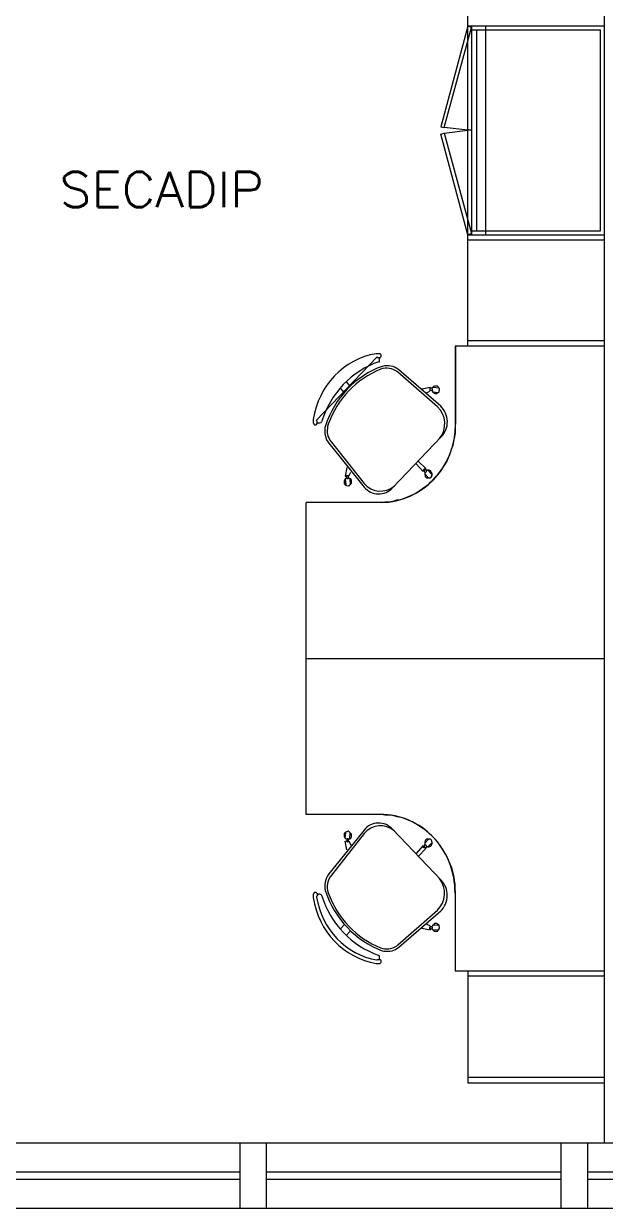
# Model space of a CAD drawing. Header units: millimetres. Extents: x -8 to 5830, y -596 to 3598.
# Drawn here: x 1688.238 to 1690.463, y 2514.872 to 2519.406 of the extents above; entities that cross this region are included whole.
import ezdxf

# ---------------------------------------------------------------- set-up
doc = ezdxf.new("R2010")
doc.units = ezdxf.units.MM
doc.layers.get('0').update_dxf_attribs({"color": 9})

msp = doc.modelspace()

# ---------------------------------------------------------------- linework, layer by layer
at = {"lineweight": 25}
for p, q in [((1690.4603, 2515.1219), (1690.4603, 2521.0185)), ((1689.9369, 2518.1719), (1689.9369, 2519.825)), ((1689.9369, 2519.3963), (1689.8335, 2519.0117)), ((1689.8462, 2519.0095), (1689.9517, 2519.3918)), ((1690.4603, 2519.3963), (1689.9369, 2519.3963)), ((1689.9517, 2519.3918), (1689.9369, 2519.3963)), ((1689.9517, 2519.3963), (1689.9517, 2518.5984)), ((1690.0044, 2519.3963), (1690.0044, 2518.5984)), ((1690.4456, 2519.3808), (1689.9517, 2519.3808)), ((1689.9707, 2519.3808), (1689.9707, 2518.6139)), ((1690.4456, 2518.6139), (1690.4456, 2519.3808)), ((1689.8335, 2519.0117), (1689.8462, 2519.0095)), ((1689.8335, 2518.983), (1689.8462, 2518.9874)), ((1689.9369, 2518.5984), (1689.8335, 2518.983)), ((1689.9369, 2518.9984), (1689.8462, 2519.0095)), ((1689.8462, 2518.9874), (1689.9369, 2518.9984)), ((1689.8462, 2518.9874), (1689.9517, 2518.6028)), ((1689.9517, 2518.9984), (1689.9369, 2518.9984)), ((1689.9517, 2518.6028), (1689.9369, 2518.5984)), ((1689.9369, 2518.5984), (1690.4603, 2518.5984)), ((1689.9369, 2518.5785), (1690.4603, 2518.5785)), ((1689.9517, 2518.6139), (1690.4456, 2518.6139)), ((1690.4603, 2518.1719), (1689.8884, 2518.1719)), ((1689.8884, 2518.1719), (1689.8884, 2517.8403)), ((1689.8905, 2518.1719), (1689.8905, 2517.8735)), ((1690.4603, 2518.1918), (1689.9369, 2518.1918)), ((1689.5887, 2518.1299), (1689.3586, 2517.889)), ((1689.6013, 2518.1431), (1689.5866, 2518.1431)), ((1689.5908, 2518.1299), (1689.5887, 2518.1299)), ((1689.5929, 2518.1277), (1689.5908, 2518.1299)), ((1689.6013, 2518.1277), (1689.5929, 2518.1277)), ((1689.5992, 2518.1254), (1689.5971, 2518.1277)), ((1689.5992, 2518.1122), (1689.5992, 2518.1254)), ((1689.6034, 2518.1409), (1689.6013, 2518.1431)), ((1689.6013, 2518.1277), (1689.6034, 2518.1299)), ((1689.6055, 2518.1387), (1689.6034, 2518.1409)), ((1689.6034, 2518.1299), (1689.6055, 2518.1321)), ((1689.6055, 2518.1321), (1689.6055, 2518.1387)), ((1689.5971, 2518.1122), (1689.5992, 2518.1122)), ((1689.8335, 2517.942), (1689.6731, 2518.0812)), ((1689.4874, 2518.0194), (1689.4726, 2518.0348)), ((1689.8208, 2517.9398), (1689.6689, 2518.0724)), ((1689.4641, 2517.9951), (1689.4494, 2518.0105)), ((1689.7617, 2518.0083), (1689.7934, 2518.0149)), ((1689.7786, 2517.9928), (1689.7913, 2517.9995)), ((1689.7934, 2518.0127), (1689.7913, 2518.0105)), ((1689.7913, 2518.0105), (1689.7913, 2518.0039)), ((1689.7934, 2518.0083), (1689.7913, 2518.0061)), ((1689.7913, 2518.0061), (1689.7955, 2518.0017)), ((1689.7913, 2518.0039), (1689.7934, 2518.0017)), ((1689.7934, 2518.0017), (1689.7913, 2518.0017)), ((1689.7955, 2518.0105), (1689.7934, 2518.0105)), ((1689.7934, 2518.0105), (1689.7934, 2518.0083)), ((1689.7976, 2518.0127), (1689.7955, 2518.0105)), ((1689.7955, 2518.0017), (1689.7976, 2518.0017)), ((1689.7976, 2518.0105), (1689.7976, 2518.0127)), ((1689.7997, 2518.0105), (1689.7976, 2518.0105)), ((1689.7976, 2518.0017), (1689.7997, 2518.0039)), ((1689.8039, 2518.0149), (1689.7997, 2518.0105)), ((1689.8018, 2518.0083), (1689.7997, 2518.0105)), ((1689.7997, 2518.0039), (1689.8018, 2518.0039)), ((1689.7997, 2518.0039), (1689.8018, 2517.9995)), ((1689.8018, 2518.0039), (1689.8018, 2518.0083)), ((1689.8018, 2517.9995), (1689.8018, 2517.9973)), ((1689.8018, 2517.9973), (1689.8061, 2517.9951)), ((1689.8018, 2517.9973), (1689.825, 2517.9951)), ((1689.8061, 2518.0172), (1689.8039, 2518.0149)), ((1689.8039, 2518.0149), (1689.8272, 2518.0127)), ((1689.8103, 2518.0194), (1689.8061, 2518.0172)), ((1689.8061, 2517.9951), (1689.8103, 2517.9906)), ((1689.8208, 2518.0194), (1689.8103, 2518.0194)), ((1689.8103, 2517.9906), (1689.8187, 2517.9906)), ((1689.8187, 2517.9906), (1689.8208, 2517.9928)), ((1689.825, 2518.0149), (1689.8208, 2518.0194)), ((1689.8208, 2517.9928), (1689.825, 2517.9951)), ((1689.8272, 2518.0105), (1689.825, 2518.0149)), ((1689.825, 2517.9951), (1689.8272, 2517.9973)), ((1689.8293, 2518.0083), (1689.8272, 2518.0105)), ((1689.8272, 2518.0017), (1689.8293, 2518.0039)), ((1689.8272, 2517.9973), (1689.8272, 2518.0017)), ((1689.8293, 2518.0039), (1689.8293, 2518.0083)), ((1689.3459, 2517.8912), (1689.3459, 2517.8779)), ((1689.3459, 2517.8779), (1689.3481, 2517.8757)), ((1689.3481, 2517.8757), (1689.3481, 2517.8735)), ((1689.3481, 2517.8735), (1689.3502, 2517.8713)), ((1689.3502, 2517.8713), (1689.3565, 2517.8713)), ((1689.3565, 2517.8713), (1689.3607, 2517.8757)), ((1689.3586, 2517.889), (1689.3586, 2517.8868)), ((1689.3586, 2517.8868), (1689.3607, 2517.8845)), ((1689.3607, 2517.8757), (1689.3607, 2517.8845)), ((1689.3607, 2517.8801), (1689.3628, 2517.8779)), ((1689.3628, 2517.8779), (1689.3713, 2517.8779)), ((1689.3713, 2517.8779), (1689.3755, 2517.8801)), ((1689.3755, 2517.8801), (1689.3776, 2517.8823)), ((1689.3924, 2517.8669), (1689.3903, 2517.8602)), ((1689.3903, 2517.8602), (1689.3903, 2517.8359)), ((1689.4008, 2517.858), (1689.3987, 2517.8492)), ((1689.3987, 2517.8492), (1689.3987, 2517.8403)), ((1689.4029, 2517.8735), (1689.4008, 2517.8647)), ((1689.4008, 2517.8647), (1689.4008, 2517.858)), ((1689.3903, 2517.8359), (1689.3924, 2517.8271)), ((1689.3924, 2517.8271), (1689.3966, 2517.8138)), ((1689.3966, 2517.8138), (1689.405, 2517.8006)), ((1689.3987, 2517.8403), (1689.4008, 2517.8337)), ((1689.4008, 2517.8337), (1689.4029, 2517.8249)), ((1689.4029, 2517.8249), (1689.4072, 2517.8182)), ((1689.4072, 2517.8182), (1689.4093, 2517.8116)), ((1689.4093, 2517.8116), (1689.4156, 2517.805)), ((1689.4156, 2517.805), (1689.5401, 2517.6459)), ((1689.6499, 2517.6304), (1689.8356, 2517.8249)), ((1689.882, 2517.8072), (1689.8799, 2517.7917)), ((1689.8863, 2517.8249), (1689.882, 2517.8072)), ((1689.8884, 2517.8403), (1689.8863, 2517.8249)), ((1689.405, 2517.8006), (1689.5401, 2517.6326)), ((1689.8694, 2517.763), (1689.8567, 2517.7321)), ((1689.8736, 2517.7763), (1689.8694, 2517.763)), ((1689.8799, 2517.7917), (1689.8736, 2517.7763)), ((1689.766, 2517.6923), (1689.7385, 2517.7232)), ((1689.747, 2517.7321), (1689.7765, 2517.7033)), ((1689.8567, 2517.7321), (1689.8314, 2517.6923)), ((1689.4747, 2517.7077), (1689.4684, 2517.6746)), ((1689.4684, 2517.6746), (1689.4705, 2517.6746)), ((1689.4705, 2517.6657), (1689.4684, 2517.6635)), ((1689.4705, 2517.6746), (1689.4726, 2517.6768)), ((1689.4747, 2517.668), (1689.4705, 2517.6657)), ((1689.4726, 2517.6768), (1689.4831, 2517.6768)), ((1689.4747, 2517.6768), (1689.4726, 2517.6746)), ((1689.4726, 2517.6746), (1689.4726, 2517.668)), ((1689.4726, 2517.668), (1689.4747, 2517.6657)), ((1689.4747, 2517.6657), (1689.4789, 2517.6657)), ((1689.481, 2517.6724), (1689.4789, 2517.6768)), ((1689.4789, 2517.668), (1689.481, 2517.6702)), ((1689.4831, 2517.6657), (1689.4789, 2517.668)), ((1689.4789, 2517.6657), (1689.4789, 2517.668)), ((1689.481, 2517.6702), (1689.481, 2517.6724)), ((1689.4831, 2517.6768), (1689.4895, 2517.6901)), ((1689.4852, 2517.6657), (1689.4831, 2517.6657)), ((1689.4852, 2517.6657), (1689.4874, 2517.6414)), ((1689.4895, 2517.6635), (1689.4852, 2517.6657)), ((1689.7681, 2517.6945), (1689.766, 2517.6923)), ((1689.7702, 2517.7011), (1689.7681, 2517.6989)), ((1689.7681, 2517.6989), (1689.7681, 2517.6945)), ((1689.7744, 2517.7011), (1689.7702, 2517.7011)), ((1689.7786, 2517.6989), (1689.7702, 2517.6989)), ((1689.7702, 2517.6989), (1689.7702, 2517.6923)), ((1689.7702, 2517.6923), (1689.7723, 2517.6901)), ((1689.7744, 2517.6901), (1689.7723, 2517.6878)), ((1689.7723, 2517.6901), (1689.7765, 2517.6901)), ((1689.7723, 2517.6878), (1689.7723, 2517.679)), ((1689.7723, 2517.6834), (1689.7871, 2517.668)), ((1689.7723, 2517.679), (1689.7744, 2517.6768)), ((1689.7765, 2517.7033), (1689.7744, 2517.7011)), ((1689.7744, 2517.6768), (1689.7744, 2517.6724)), ((1689.7744, 2517.6724), (1689.7765, 2517.6702)), ((1689.7765, 2517.6901), (1689.7786, 2517.6923)), ((1689.7765, 2517.6702), (1689.7807, 2517.668)), ((1689.7786, 2517.6923), (1689.7786, 2517.6989)), ((1689.7828, 2517.6967), (1689.7786, 2517.6945)), ((1689.7807, 2517.668), (1689.7934, 2517.668)), ((1689.7892, 2517.6967), (1689.7828, 2517.6967)), ((1689.7849, 2517.6967), (1689.7997, 2517.6812)), ((1689.7913, 2517.6945), (1689.7892, 2517.6967)), ((1689.7955, 2517.6945), (1689.7913, 2517.6945)), ((1689.7934, 2517.668), (1689.7976, 2517.6702)), ((1689.7976, 2517.6901), (1689.7955, 2517.6945)), ((1689.7997, 2517.6878), (1689.7976, 2517.6901)), ((1689.7976, 2517.6702), (1689.7997, 2517.6746)), ((1689.7997, 2517.6856), (1689.7997, 2517.6878)), ((1689.8018, 2517.6812), (1689.7997, 2517.6856)), ((1689.7997, 2517.6768), (1689.8018, 2517.6812)), ((1689.7997, 2517.6746), (1689.7997, 2517.6768)), ((1689.8103, 2517.668), (1689.7997, 2517.6547)), ((1689.8208, 2517.679), (1689.8103, 2517.668)), ((1689.8314, 2517.6923), (1689.8208, 2517.679)), ((1689.4662, 2517.6613), (1689.4641, 2517.6569)), ((1689.4641, 2517.6569), (1689.4641, 2517.6459)), ((1689.4641, 2517.6459), (1689.4684, 2517.6414)), ((1689.4684, 2517.6635), (1689.4662, 2517.6613)), ((1689.4684, 2517.6635), (1689.4705, 2517.6414)), ((1689.4684, 2517.6414), (1689.4726, 2517.6392)), ((1689.4726, 2517.6392), (1689.4747, 2517.6392)), ((1689.4747, 2517.6392), (1689.4789, 2517.637)), ((1689.4789, 2517.637), (1689.4831, 2517.6392)), ((1689.4831, 2517.6392), (1689.4852, 2517.6392)), ((1689.4852, 2517.6392), (1689.4874, 2517.6436)), ((1689.4874, 2517.6436), (1689.4916, 2517.6481)), ((1689.4916, 2517.6591), (1689.4895, 2517.6635)), ((1689.4916, 2517.6481), (1689.4916, 2517.6591)), ((1689.7765, 2517.6348), (1689.7385, 2517.6083)), ((1689.7892, 2517.6459), (1689.7765, 2517.6348)), ((1689.7997, 2517.6547), (1689.7892, 2517.6459)), ((1689.6203, 2517.5751), (1689.6034, 2517.5729)), ((1689.6351, 2517.5751), (1689.6203, 2517.5751)), ((1689.6499, 2517.5773), (1689.6351, 2517.5751)), ((1689.6646, 2517.5818), (1689.6499, 2517.5773)), ((1689.6794, 2517.584), (1689.6646, 2517.5818)), ((1689.6942, 2517.5884), (1689.6794, 2517.584)), ((1689.7385, 2517.6083), (1689.6942, 2517.5884)), ((1689.6055, 2517.5729), (1689.3185, 2517.5729)), ((1689.3185, 2516.3795), (1689.3185, 2517.5729)), ((1689.3185, 2516.9762), (1690.4603, 2516.9762)), ((1689.6055, 2516.3795), (1689.3185, 2516.3795)), ((1689.6203, 2516.3773), (1689.6055, 2516.3795)), ((1689.6351, 2516.3773), (1689.6203, 2516.3773)), ((1689.6499, 2516.375), (1689.6351, 2516.3773)), ((1689.6668, 2516.3706), (1689.6499, 2516.375)), ((1689.6815, 2516.3684), (1689.6668, 2516.3706)), ((1689.6963, 2516.364), (1689.6815, 2516.3684)), ((1689.7111, 2516.3574), (1689.6963, 2516.364)), ((1689.7237, 2516.3507), (1689.7111, 2516.3574)), ((1689.7385, 2516.3441), (1689.7237, 2516.3507)), ((1689.5401, 2516.3198), (1689.405, 2516.1518)), ((1689.5401, 2516.3065), (1689.4156, 2516.1474)), ((1689.4684, 2516.311), (1689.4641, 2516.3065)), ((1689.4641, 2516.3065), (1689.4641, 2516.2955)), ((1689.4726, 2516.3132), (1689.4684, 2516.311)), ((1689.4684, 2516.2889), (1689.4705, 2516.311)), ((1689.4747, 2516.3132), (1689.4726, 2516.3132)), ((1689.4789, 2516.3154), (1689.4747, 2516.3132)), ((1689.4831, 2516.3132), (1689.4789, 2516.3154)), ((1689.4852, 2516.311), (1689.4831, 2516.3132)), ((1689.4852, 2516.2866), (1689.4874, 2516.311)), ((1689.4916, 2516.3043), (1689.4852, 2516.311)), ((1689.8356, 2516.1275), (1689.6499, 2516.322)), ((1689.7765, 2516.3176), (1689.7385, 2516.3441)), ((1689.7892, 2516.3065), (1689.7765, 2516.3176)), ((1689.7997, 2516.2977), (1689.7892, 2516.3065)), ((1689.4641, 2516.2955), (1689.4662, 2516.2911)), ((1689.4662, 2516.2911), (1689.4684, 2516.2889)), ((1689.4684, 2516.2889), (1689.4705, 2516.2866)), ((1689.4747, 2516.2446), (1689.4684, 2516.2778)), ((1689.4705, 2516.2866), (1689.4747, 2516.2844)), ((1689.4726, 2516.2756), (1689.4705, 2516.2778)), ((1689.4705, 2516.2778), (1689.4705, 2516.2756)), ((1689.4789, 2516.2866), (1689.4726, 2516.2778)), ((1689.4726, 2516.2778), (1689.4747, 2516.2756)), ((1689.481, 2516.2756), (1689.4726, 2516.2756)), ((1689.4789, 2516.2866), (1689.4747, 2516.2866)), ((1689.4768, 2516.2734), (1689.4747, 2516.2756)), ((1689.4789, 2516.2756), (1689.4768, 2516.2734)), ((1689.4789, 2516.2844), (1689.4831, 2516.2866)), ((1689.4789, 2516.2844), (1689.4789, 2516.2866)), ((1689.481, 2516.2822), (1689.4789, 2516.2844)), ((1689.4789, 2516.2778), (1689.481, 2516.28)), ((1689.4789, 2516.2756), (1689.4789, 2516.2778)), ((1689.481, 2516.28), (1689.481, 2516.2822)), ((1689.4831, 2516.2866), (1689.4852, 2516.2866)), ((1689.4831, 2516.2778), (1689.4831, 2516.2756)), ((1689.4831, 2516.2756), (1689.4895, 2516.2623)), ((1689.4852, 2516.2866), (1689.4895, 2516.2889)), ((1689.4895, 2516.2889), (1689.4916, 2516.2933)), ((1689.4916, 2516.2933), (1689.4916, 2516.3043)), ((1689.766, 2516.2601), (1689.7385, 2516.2292)), ((1689.7681, 2516.2579), (1689.766, 2516.2601)), ((1689.7723, 2516.2623), (1689.7702, 2516.2601)), ((1689.7702, 2516.2601), (1689.7702, 2516.2535)), ((1689.7723, 2516.269), (1689.7871, 2516.2844)), ((1689.7744, 2516.2756), (1689.7723, 2516.2734)), ((1689.7723, 2516.2734), (1689.7723, 2516.2645)), ((1689.7723, 2516.2645), (1689.7744, 2516.2623)), ((1689.7765, 2516.2623), (1689.7723, 2516.2623)), ((1689.7765, 2516.2822), (1689.7744, 2516.28)), ((1689.7744, 2516.28), (1689.7744, 2516.2756)), ((1689.7807, 2516.2844), (1689.7765, 2516.2822)), ((1689.7786, 2516.2601), (1689.7765, 2516.2623)), ((1689.7786, 2516.2535), (1689.7786, 2516.2601)), ((1689.7934, 2516.2844), (1689.7807, 2516.2844)), ((1689.7849, 2516.2557), (1689.7997, 2516.2712)), ((1689.7976, 2516.2822), (1689.7934, 2516.2844)), ((1689.7955, 2516.2579), (1689.7976, 2516.2601)), ((1689.7997, 2516.2778), (1689.7976, 2516.2822)), ((1689.7976, 2516.2601), (1689.7997, 2516.2645)), ((1689.8229, 2516.2734), (1689.7997, 2516.2977)), ((1689.7997, 2516.2756), (1689.7997, 2516.2778)), ((1689.8018, 2516.2712), (1689.7997, 2516.2756)), ((1689.7997, 2516.2667), (1689.8018, 2516.2712)), ((1689.7997, 2516.2645), (1689.7997, 2516.2667)), ((1689.8314, 2516.2601), (1689.8229, 2516.2734)), ((1689.8398, 2516.2469), (1689.8314, 2516.2601)), ((1689.747, 2516.2181), (1689.7765, 2516.2491)), ((1689.7681, 2516.2535), (1689.7681, 2516.2579)), ((1689.7702, 2516.2513), (1689.7681, 2516.2535)), ((1689.7702, 2516.2535), (1689.7723, 2516.2535)), ((1689.7744, 2516.2513), (1689.7702, 2516.2513)), ((1689.7723, 2516.2535), (1689.7744, 2516.2513)), ((1689.7744, 2516.2513), (1689.7765, 2516.2535)), ((1689.7765, 2516.2491), (1689.7744, 2516.2513)), ((1689.7765, 2516.2535), (1689.7786, 2516.2535)), ((1689.7786, 2516.2579), (1689.7828, 2516.2557)), ((1689.7828, 2516.2557), (1689.7892, 2516.2557)), ((1689.7892, 2516.2557), (1689.7913, 2516.2579)), ((1689.7913, 2516.2579), (1689.7955, 2516.2579)), ((1689.8567, 2516.2203), (1689.8398, 2516.2469)), ((1689.8694, 2516.1894), (1689.8567, 2516.2203)), ((1689.8757, 2516.1761), (1689.8694, 2516.1894)), ((1689.8841, 2516.1452), (1689.8757, 2516.1761)), ((1689.8863, 2516.1275), (1689.8841, 2516.1452)), ((1689.8884, 2516.112), (1689.8863, 2516.1275)), ((1689.3502, 2516.0811), (1689.3481, 2516.0789)), ((1689.3481, 2516.0789), (1689.3481, 2516.0767)), ((1689.3565, 2516.0811), (1689.3502, 2516.0811)), ((1689.3607, 2516.0767), (1689.3565, 2516.0811)), ((1689.8884, 2516.0966), (1689.8884, 2516.112)), ((1689.8905, 2516.0789), (1689.8884, 2516.0966)), ((1689.8884, 2516.0789), (1689.8884, 2515.7805)), ((1689.8905, 2515.7805), (1689.8905, 2516.0789)), ((1689.3481, 2516.0767), (1689.3459, 2516.0745)), ((1689.3459, 2516.0745), (1689.3459, 2516.0612)), ((1689.3607, 2516.0678), (1689.3586, 2516.0656)), ((1689.3586, 2516.0656), (1689.3586, 2516.0634)), ((1689.3607, 2516.0767), (1689.3607, 2516.0678)), ((1689.3628, 2516.0723), (1689.3607, 2516.0723)), ((1689.3671, 2516.0745), (1689.3628, 2516.0723)), ((1689.3713, 2516.0745), (1689.3671, 2516.0745)), ((1689.3755, 2516.0723), (1689.3713, 2516.0745)), ((1689.3776, 2516.0701), (1689.3755, 2516.0723)), ((1689.6689, 2515.88), (1689.8208, 2516.0126)), ((1689.6731, 2515.8711), (1689.8335, 2516.0104)), ((1689.4641, 2515.9573), (1689.4494, 2515.9419)), ((1689.7617, 2515.9441), (1689.7934, 2515.9374)), ((1689.7913, 2515.9529), (1689.7786, 2515.9595)), ((1689.7934, 2515.9507), (1689.7913, 2515.9529)), ((1689.7913, 2515.9485), (1689.7934, 2515.9507)), ((1689.7955, 2515.9507), (1689.7913, 2515.9463)), ((1689.7913, 2515.9419), (1689.7913, 2515.9485)), ((1689.7913, 2515.9463), (1689.7934, 2515.9441)), ((1689.7934, 2515.9441), (1689.7934, 2515.9419)), ((1689.7976, 2515.9507), (1689.7955, 2515.9507)), ((1689.7997, 2515.9485), (1689.7976, 2515.9507)), ((1689.8018, 2515.9529), (1689.7997, 2515.9485)), ((1689.8018, 2515.9485), (1689.7997, 2515.9485)), ((1689.7997, 2515.9419), (1689.8018, 2515.9441)), ((1689.8061, 2515.9573), (1689.8018, 2515.9551)), ((1689.8018, 2515.9551), (1689.825, 2515.9573)), ((1689.8018, 2515.9551), (1689.8018, 2515.9529)), ((1689.8018, 2515.9441), (1689.8018, 2515.9485)), ((1689.8103, 2515.9618), (1689.8061, 2515.9573)), ((1689.8187, 2515.9618), (1689.8103, 2515.9618)), ((1689.8208, 2515.9595), (1689.8187, 2515.9618)), ((1689.825, 2515.9573), (1689.8208, 2515.9595)), ((1689.8272, 2515.9551), (1689.825, 2515.9573)), ((1689.8272, 2515.9507), (1689.8272, 2515.9551)), ((1689.8293, 2515.9485), (1689.8272, 2515.9507)), ((1689.8272, 2515.9419), (1689.8293, 2515.9441)), ((1689.8293, 2515.9441), (1689.8293, 2515.9485)), ((1689.4874, 2515.933), (1689.4726, 2515.9176)), ((1689.7934, 2515.9397), (1689.7913, 2515.9419)), ((1689.7934, 2515.9419), (1689.7955, 2515.9419)), ((1689.7934, 2515.9374), (1689.7934, 2515.9397)), ((1689.7955, 2515.9419), (1689.7976, 2515.9397)), ((1689.7976, 2515.9397), (1689.7976, 2515.9419)), ((1689.7976, 2515.9419), (1689.7997, 2515.9419)), ((1689.7997, 2515.9419), (1689.8061, 2515.9352)), ((1689.8039, 2515.9374), (1689.8272, 2515.9397)), ((1689.8061, 2515.9352), (1689.8103, 2515.933)), ((1689.8103, 2515.933), (1689.8208, 2515.933)), ((1689.8208, 2515.933), (1689.825, 2515.9374)), ((1689.825, 2515.9374), (1689.8272, 2515.9419)), ((1689.6034, 2515.8689), (1689.6119, 2515.8667)), ((1689.6098, 2515.8579), (1689.6161, 2515.8557)), ((1689.6119, 2515.8667), (1689.6182, 2515.8645)), ((1689.6161, 2515.8557), (1689.6393, 2515.8557)), ((1689.6182, 2515.8645), (1689.6351, 2515.8645)), ((1689.6351, 2515.8645), (1689.6414, 2515.8667)), ((1689.6393, 2515.8557), (1689.6478, 2515.8579)), ((1689.6414, 2515.8667), (1689.6499, 2515.8689)), ((1689.6478, 2515.8579), (1689.6541, 2515.8601)), ((1689.6499, 2515.8689), (1689.6562, 2515.8711)), ((1689.6541, 2515.8601), (1689.6604, 2515.8623)), ((1689.6562, 2515.8711), (1689.6646, 2515.8756)), ((1689.6604, 2515.8623), (1689.6731, 2515.8711)), ((1689.6646, 2515.8756), (1689.6689, 2515.88)), ((1689.5866, 2515.8093), (1689.6013, 2515.8093)), ((1689.5887, 2515.8225), (1689.5908, 2515.8225)), ((1689.5908, 2515.8225), (1689.5929, 2515.8247)), ((1689.5929, 2515.8247), (1689.6013, 2515.8247)), ((1689.5992, 2515.838), (1689.5971, 2515.8402)), ((1689.5971, 2515.8247), (1689.5992, 2515.8269)), ((1689.5992, 2515.8269), (1689.5992, 2515.838)), ((1689.6034, 2515.8225), (1689.6013, 2515.8247)), ((1689.6013, 2515.8093), (1689.6034, 2515.8115)), ((1689.6055, 2515.8203), (1689.6034, 2515.8225)), ((1689.6034, 2515.8115), (1689.6055, 2515.8137)), ((1689.6055, 2515.8137), (1689.6055, 2515.8203)), ((1689.8884, 2515.7805), (1690.4603, 2515.7805)), ((1689.9369, 2515.7805), (1689.9369, 2515.3518)), ((1690.4603, 2515.7606), (1689.9369, 2515.7606)), ((1689.9369, 2515.3739), (1690.4603, 2515.3739)), ((1689.9369, 2515.3518), (1690.4603, 2515.3518))]:
    msp.add_line(p, q, dxfattribs=at)
at = {"lineweight": 60}
for p, q in [((1688.392, 2518.8194), (1688.4046, 2518.8305)), ((1688.392, 2518.8062), (1688.392, 2518.8194)), ((1688.3983, 2518.7929), (1688.392, 2518.8062)), ((1688.4046, 2518.8305), (1688.4236, 2518.8393)), ((1688.4236, 2518.8393), (1688.4489, 2518.8393)), ((1688.4489, 2518.8393), (1688.4658, 2518.8305)), ((1688.4658, 2518.8305), (1688.4785, 2518.8194)), ((1688.5207, 2518.7045), (1688.5207, 2518.8393)), ((1688.5207, 2518.8393), (1688.6009, 2518.8393)), ((1688.6305, 2518.7863), (1688.6368, 2518.8062)), ((1688.6368, 2518.8062), (1688.6431, 2518.8194)), ((1688.6431, 2518.8194), (1688.6537, 2518.8305)), ((1688.6537, 2518.8305), (1688.6684, 2518.8393)), ((1688.6684, 2518.8393), (1688.6917, 2518.8393)), ((1688.6917, 2518.8393), (1688.7043, 2518.8305)), ((1688.7043, 2518.8305), (1688.717, 2518.8194)), ((1688.717, 2518.8194), (1688.7233, 2518.8062)), ((1688.7951, 2518.8393), (1688.7465, 2518.7045)), ((1688.8457, 2518.7045), (1688.7951, 2518.8393)), ((1688.9175, 2518.8393), (1688.8753, 2518.8393)), ((1688.8753, 2518.8393), (1688.8753, 2518.7045)), ((1688.9365, 2518.8305), (1688.9175, 2518.8393)), ((1688.9492, 2518.8194), (1688.9365, 2518.8305)), ((1688.9555, 2518.8062), (1688.9492, 2518.8194)), ((1688.9618, 2518.7863), (1688.9555, 2518.8062)), ((1689.004, 2518.7045), (1689.004, 2518.8393)), ((1689.1074, 2518.8393), (1689.0526, 2518.8393)), ((1689.0526, 2518.8393), (1689.0526, 2518.7045)), ((1689.1264, 2518.8305), (1689.1074, 2518.8393)), ((1689.1328, 2518.8238), (1689.1264, 2518.8305)), ((1689.1391, 2518.8128), (1689.1328, 2518.8238)), ((1689.1391, 2518.7929), (1689.1391, 2518.8128)), ((1688.4046, 2518.7863), (1688.3983, 2518.7929)), ((1688.4173, 2518.7796), (1688.4046, 2518.7863)), ((1688.4553, 2518.7686), (1688.4173, 2518.7796)), ((1688.4658, 2518.762), (1688.4553, 2518.7686)), ((1688.4722, 2518.7553), (1688.4658, 2518.762)), ((1688.4785, 2518.7421), (1688.4722, 2518.7553)), ((1688.5693, 2518.773), (1688.5207, 2518.773)), ((1688.6305, 2518.7553), (1688.6305, 2518.7863)), ((1688.6368, 2518.7354), (1688.6305, 2518.7553)), ((1688.9555, 2518.7354), (1688.9618, 2518.7553)), ((1688.9618, 2518.7553), (1688.9618, 2518.7863)), ((1689.0526, 2518.7686), (1689.1074, 2518.7686)), ((1689.1074, 2518.7686), (1689.1264, 2518.773)), ((1689.1264, 2518.773), (1689.1328, 2518.7796)), ((1689.1328, 2518.7796), (1689.1391, 2518.7929)), ((1688.392, 2518.7222), (1688.4046, 2518.7111)), ((1688.4046, 2518.7111), (1688.4236, 2518.7045)), ((1688.4489, 2518.7045), (1688.4658, 2518.7111)), ((1688.4658, 2518.7111), (1688.4785, 2518.7222)), ((1688.4785, 2518.7222), (1688.4785, 2518.7421)), ((1688.6431, 2518.7222), (1688.6368, 2518.7354)), ((1688.6537, 2518.7111), (1688.6431, 2518.7222)), ((1688.6684, 2518.7045), (1688.6537, 2518.7111)), ((1688.7043, 2518.7111), (1688.6917, 2518.7045)), ((1688.717, 2518.7222), (1688.7043, 2518.7111)), ((1688.7233, 2518.7354), (1688.717, 2518.7222)), ((1688.8267, 2518.7487), (1688.7655, 2518.7487)), ((1688.9175, 2518.7045), (1688.9365, 2518.7111)), ((1688.9365, 2518.7111), (1688.9492, 2518.7222)), ((1688.9492, 2518.7222), (1688.9555, 2518.7354)), ((1688.4236, 2518.7045), (1688.4489, 2518.7045)), ((1688.6009, 2518.7045), (1688.5207, 2518.7045)), ((1688.6917, 2518.7045), (1688.6684, 2518.7045)), ((1688.8753, 2518.7045), (1688.9175, 2518.7045))]:
    msp.add_line(p, q, dxfattribs=at)
at = {"lineweight": 20}
msp.add_line((1694.2826, 2515.1219), (1664.7935, 2515.1219), dxfattribs=at)
for p, q in [((1677.7326, 2515.1219), (1694.2826, 2515.1219)), ((1687.9368, 2515.0119), (1689.0659, 2515.0119)), ((1689.1659, 2515.0119), (1690.2951, 2515.0119)), ((1690.3951, 2515.0119), (1691.5243, 2515.0119)), ((1689.0659, 2514.9819), (1687.9368, 2514.9819)), ((1690.2951, 2514.9819), (1689.1659, 2514.9819)), ((1691.5243, 2514.9819), (1690.3951, 2514.9819)), ((1664.1826, 2514.8719), (1713.0326, 2514.8719))]:
    msp.add_line(p, q)
for points in [[(1689.0659, 2514.8719), (1689.0659, 2515.1219)], [(1689.1659, 2515.1219), (1689.1659, 2514.8719)], [(1690.2951, 2514.8719), (1690.2951, 2515.1219)], [(1690.3951, 2515.1219), (1690.3951, 2514.8719)]]:
    msp.add_lwpolyline(points)
at = {"lineweight": 25}
for centre, major_axis, start_param, end_param in [((1689.6317, 2517.8439), (0, 0.3029), 0.156704, 1.414092), ((1689.7014, 2517.7731), (0, 0.3562), 0.311627, 1.259169), ((1689.7211, 2517.7503), (0, 0.3634), 0.326558, 1.244238), ((1689.7301, 2517.7409), (0, 0.3673), 0.369334, 1.201463), ((1689.6262, 2518.0134), (0, 0.074), -0.647819, 0.327993), ((1689.6288, 2518.0216), (0, 0.0756), -0.661043, 0.266252), ((1689.7663, 2517.8745), (0, 0.0867), 4.006011, 5.563966), ((1689.783, 2517.8824), (0, 0.0797), 3.905063, 5.557447), ((1689.6025, 2517.8744), (0, 0.3015), 3.152021, 4.70934), ((1689.6026, 2517.7058), (0, 0.0888), 2.312572, 3.825414), ((1689.596, 2517.6838), (0, 0.0777), 2.289633, 3.955095), ((1689.604, 2516.0816), (0, 0.2978), 4.703181, 6.285014), ((1689.5959, 2516.2697), (0, 0.0769), -0.824203, 0.86266), ((1689.6024, 2516.2494), (0, 0.0867), -0.706378, 0.851577), ((1689.462, 2516.1054), (0, 0.0756), 0.909753, 1.837048), ((1689.4627, 2516.1023), (0, 0.0668), 0.830172, 1.929052), ((1689.7635, 2516.078), (0, 0.0888), 3.883369, 5.39621), ((1689.7823, 2516.07), (0, 0.0802), 3.874125, 5.512922), ((1689.7315, 2516.213), (0, 0.3773), 1.915422, 2.796967), ((1689.7301, 2516.2115), (0, 0.3673), 1.94013, 2.772259), ((1689.6317, 2516.1085), (0, 0.3029), 1.727501, 2.984888), ((1689.6337, 2516.1106), (0, 0.2919), 1.733189, 2.9792), ((1689.7019, 2516.1798), (0, 0.3569), 1.883382, 2.829007)]:
    msp.add_ellipse(centre, major_axis=major_axis, ratio=0.954968, start_param=start_param, end_param=end_param, dxfattribs=at)

doc.saveas('drawing.dxf')
